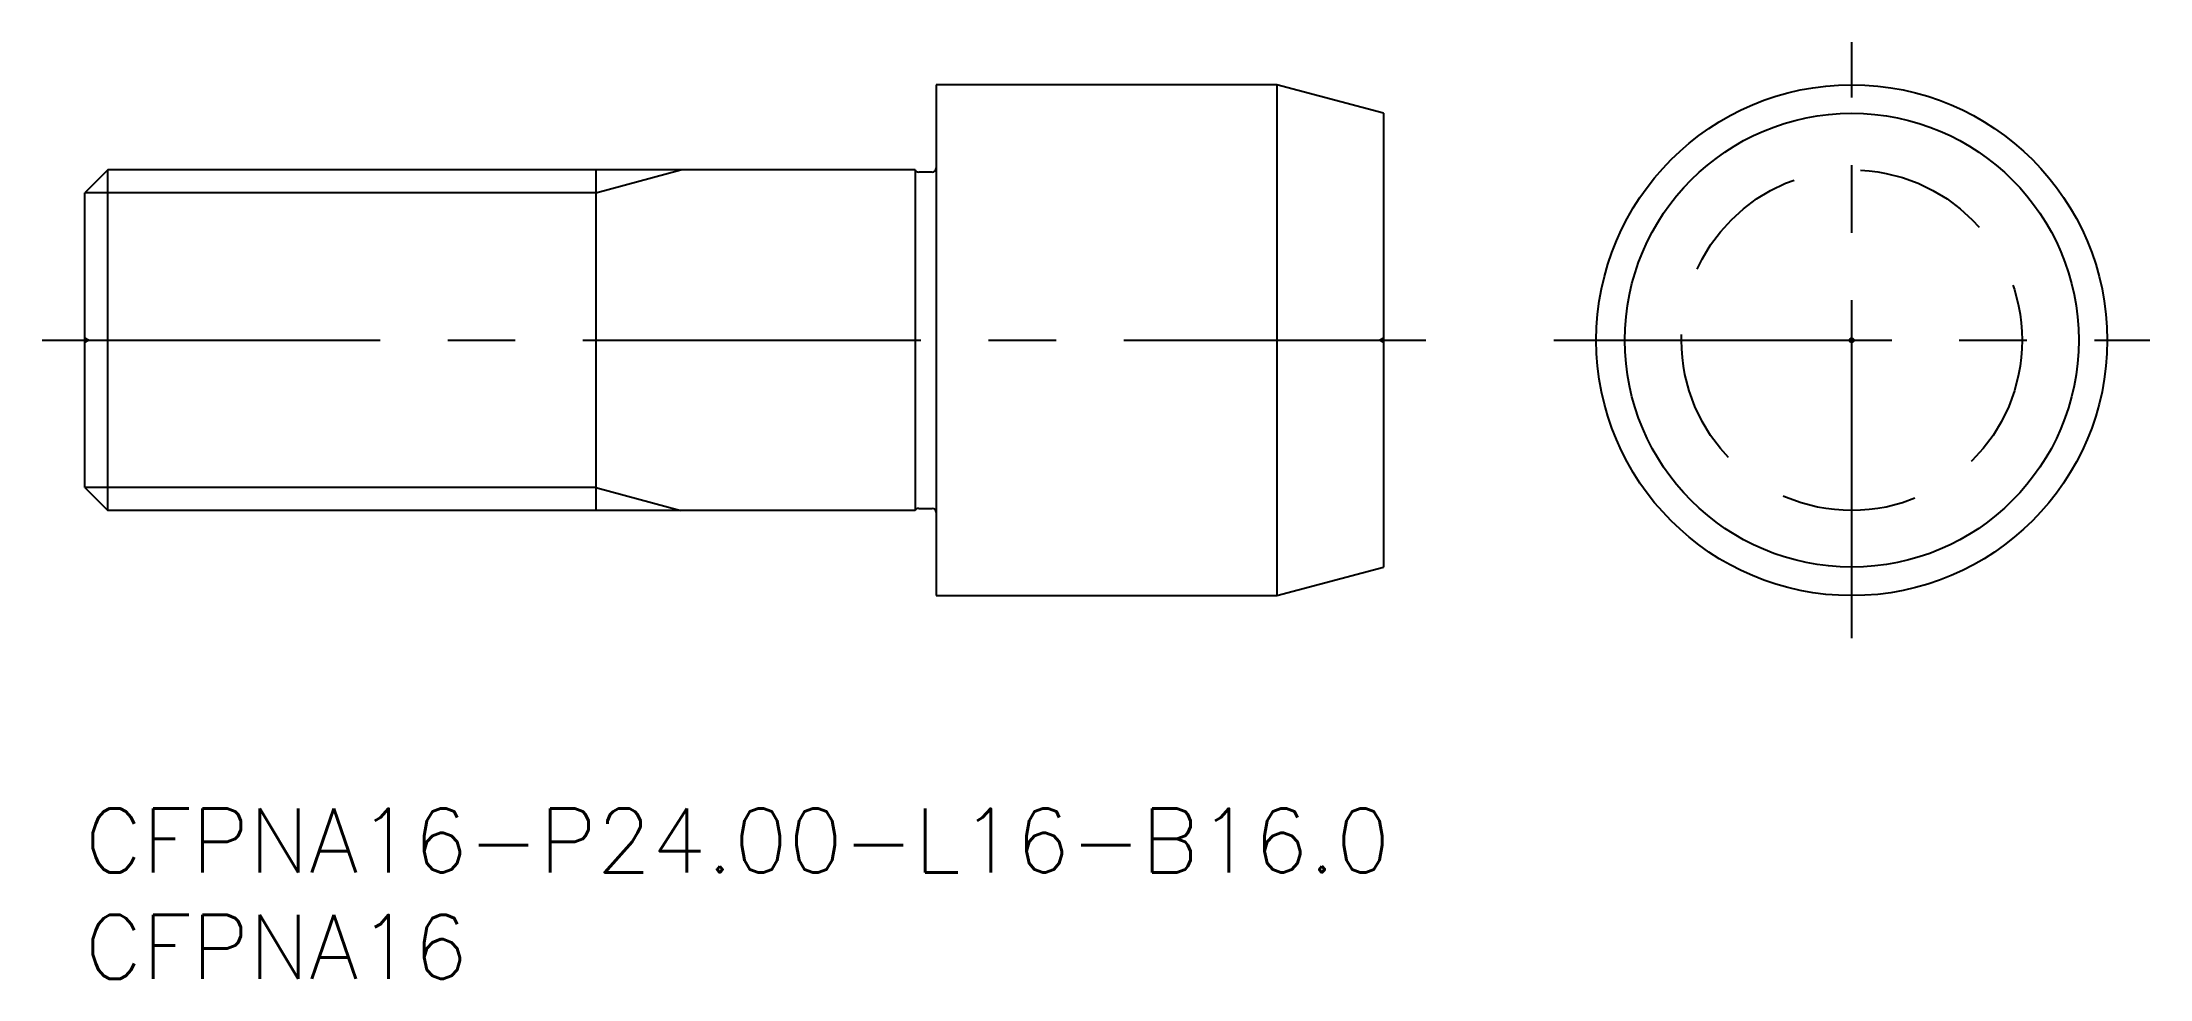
# Model space of a CAD drawing. Extents: x -2 to 97, y -8 to 36.
import ezdxf

# ---------------------------------------------------------------- set-up
doc = ezdxf.new("R2010")
doc.units = 0
doc.header["$LTSCALE"] = 0.5
doc.linetypes.add('CENTER', pattern=[50.8, 31.75, -6.35, 6.35, -6.35])
doc.linetypes.add('DASHED', pattern=[19.05, 12.7, -6.35])
for name, color, linetype in [('MSM_CENTER', 1, 'CENTER'), ('MSM_CONTINUOUS', 7, 'CONTINUOUS'), ('MSM_DASHED', 4, 'DASHED'), ('MSM_NARROW', 5, 'CONTINUOUS'), ('MSM_PART_NUMBER', 7, 'CONTINUOUS')]:
    doc.layers.add(name, color=color, linetype=linetype)
doc.styles.get("Standard").update_dxf_attribs({"font": 'txt.shx', "height": 1, "bigfont": 'bigfont.shx'})

# ---------------------------------------------------------------- blocks, each defined once
blk = doc.blocks.new('*U15')
at = {"layer": 'MSM_PART_NUMBER'}
blk.add_text('CFPNA16-P24.00-L16-B16.0', height=3, dxfattribs=at).set_placement((0, -3))
blk = doc.blocks.new('*U16')
at = {"layer": 'MSM_PART_NUMBER'}
blk.add_text('CFPNA16', height=3, dxfattribs=at).set_placement((0, -8))

msp = doc.modelspace()

# ---------------------------------------------------------------- linework, layer by layer
at = {"layer": 'MSM_CENTER'}
for p, q in [((83, 8), (83, 36)), ((-2, 22), (63, 22)), ((69, 22), (97, 22))]:
    msp.add_line(p, q, dxfattribs=at)
at = {"layer": 'MSM_CONTINUOUS'}
for p, q in [((56, 34), (40, 34)), ((40, 34), (40, 10)), ((61, 32.66), (56, 34)), ((56, 34), (56, 10)), ((61, 32.66), (61, 11.34)), ((1.082, 30), (0, 28.917)), ((39, 30), (1.082, 30)), ((1.082, 14), (1.082, 30)), ((24, 30), (24, 14)), ((39, 30), (39, 14)), ((39.8, 29.9), (39.173, 29.9)), ((0, 15.082), (0, 28.917)), ((0, 15.082), (1.082, 14)), ((39, 14), (1.082, 14)), ((39.173, 14.1), (39.8, 14.1)), ((56, 10), (61, 11.34)), ((40, 10), (56, 10))]:
    msp.add_line(p, q, dxfattribs=at)
for radius in [12, 10.66, 0.1]:
    msp.add_circle((83, 22), radius, dxfattribs=at)
for centre, start, end in [((39.173, 30.1), 210, 270), ((39.8, 30.1), 270, 0), ((39.173, 13.9), 90, 150), ((39.8, 13.9), 0, 90)]:
    msp.add_arc(centre, 0.2, start, end, dxfattribs=at)
at = {"layer": 'MSM_DASHED'}
for p, q in [((0.173, 22), (0, 22.1)), ((0, 21.9), (0.173, 22)), ((61, 22.1), (60.827, 22)), ((60.827, 22), (61, 21.9))]:
    msp.add_line(p, q, dxfattribs=at)
msp.add_circle((83, 22), 8, dxfattribs=at)
at = {"layer": 'MSM_NARROW'}
for p, q in [((24, 28.917), (28, 30)), ((24, 28.917), (0, 28.917)), ((24, 15.082), (0, 15.082)), ((24, 15.082), (28, 14))]:
    msp.add_line(p, q, dxfattribs=at)

# ---------------------------------------------------------------- block references
at = {"layer": 'MSM_CONTINUOUS'}
for name in ['*U15', '*U16']:
    msp.add_blockref(name, (0, 0), dxfattribs=at)

doc.saveas('drawing.dxf')
